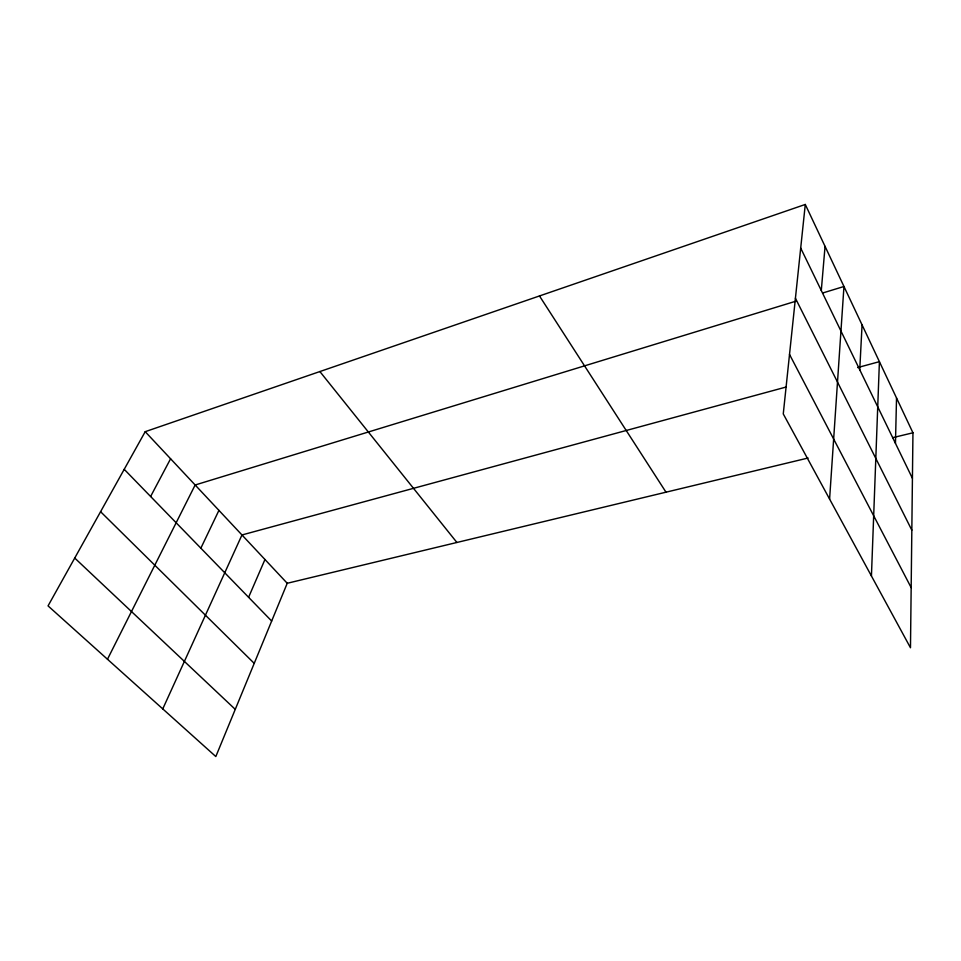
<?xml version="1.0" encoding="UTF-8"?>
<svg xmlns="http://www.w3.org/2000/svg" width="961" height="961" viewBox="0 0 961 961"><rect width="100%" height="100%" fill="white"/><g stroke="black" fill="none" stroke-linecap="round" stroke-linejoin="round"><path stroke-width="1.44" d="M805.282 204.453L912.95 432.798L910.475 647.762L783.263 413.915L805.282 204.453L145.207 431.681L48.05 605.886L215.817 756.547L287.231 583.279L808.093 458.013M895.46 443.357L896.529 397.986M871.435 575.987L879.411 361.66L857.68 367.57M859.747 369.769L862.065 324.878M829.595 499.083L843.962 286.498L822.736 292.985M821.295 290.51L825.055 246.388M248.587 597.31L264.96 559.506M162.757 708.906L241.968 534.965L785.894 387.091M200.849 548.178L218.928 510.375M107.476 659.258L195.155 484.993L795.852 301.213M150.613 496.489L170.59 458.769M892.697 437.663L912.95 432.798M74.73 558.053L235.265 709.362M100.581 511.696L254.221 663.354M124.209 469.316L271.663 621.046M145.207 431.681L287.231 583.279M319.881 371.547L456.907 542.472M539.481 295.952L665.997 492.188M789.51 354.417L911.172 587.639M795.42 298.234L911.833 530.184M800.693 248.07L912.421 478.326"/></g></svg>
